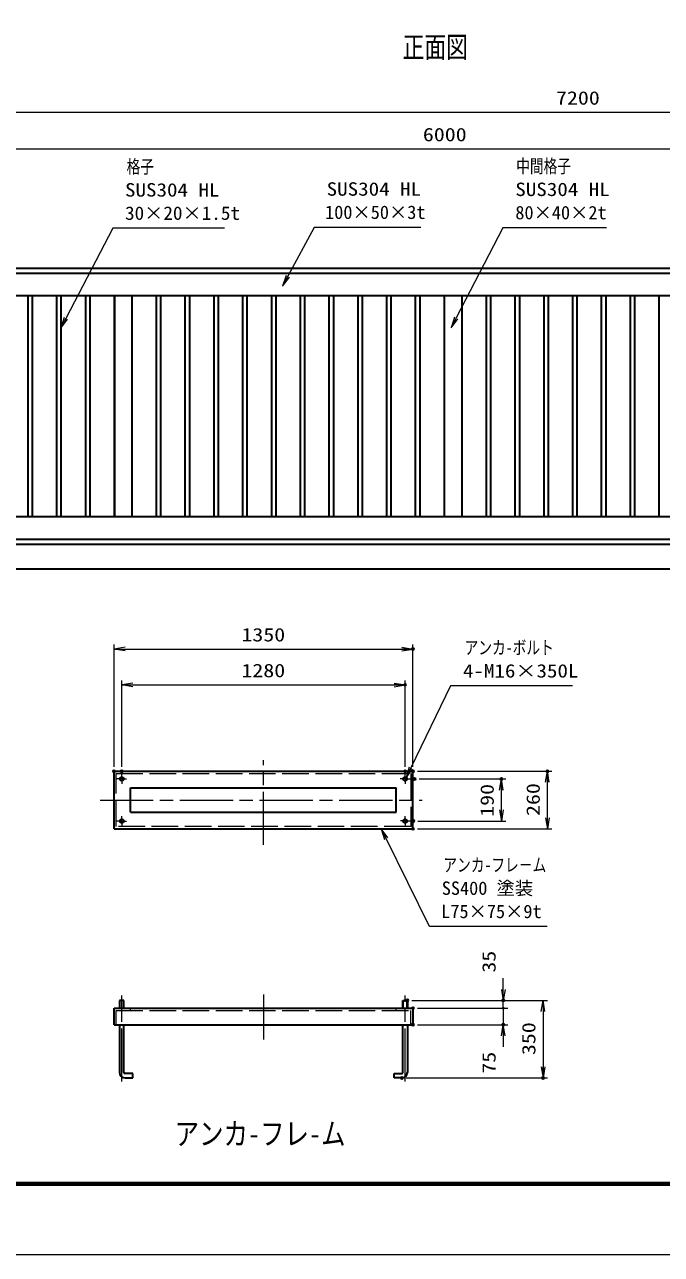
# Model space of a CAD drawing. Units: millimetres at full size, sheet at 1:20. Extents: x -5940 to 5940, y -4200 to 4200.
# Drawn here: x -2846 to 30, y -4200 to 1354 of the extents above; entities that cross this region are included whole.
import ezdxf
from ezdxf.enums import TextEntityAlignment as Align

# ---------------------------------------------------------------- set-up
doc = ezdxf.new("R2010")
doc.units = ezdxf.units.MM
doc.header["$LTSCALE"] = 20
doc.header["$PDMODE"] = 32
doc.header["$PDSIZE"] = 10
for name, pattern in [('DASHED', [7.5, 6, -1.5]), ('USER1', [18, 12, -1.5, 3, -1.5]), ('USER3', [9.525, 6.35, -3.175])]:
    doc.linetypes.add(name, pattern=pattern)
for name, color, linetype, lineweight in [('0-0_D-TTL', 7, 'Continuous', 18), ('0-1_軸線', 200, 'USER1', 15), ('0-2_寸法線', 4, 'Continuous', 18), ('0-3_0', 7, 'Continuous', 18), ('0-5_外形線', 7, 'Continuous', 35), ('0-6_隠れ線', 140, 'DASHED', 18), ('0-7_細線', 2, 'Continuous', 35), ('0-D_01', 4, 'USER3', 18)]:
    doc.layers.add(name, color=color, linetype=linetype, lineweight=lineweight)
for name, color, linetype in [('0-4_Defpoints', 7, 'Continuous'), ('0-E_AM_6', 7, 'Continuous'), ('0-F_文字', 254, 'Continuous')]:
    doc.layers.add(name, color=color, linetype=linetype)
doc.styles.add('ＭＳ ゴシック', font='')
doc.styles.get('ＭＳ ゴシック').set_extended_font_data('MS Gothic')

# ---------------------------------------------------------------- blocks, each defined once
blk = doc.blocks.new('_Open')
at = {"layer": '0-3_0'}
blk.add_line((-20, 3.333), (0, 0), dxfattribs=at)
blk.add_lwpolyline([(-20, -3.333), (0, 0), (-20, 0)], dxfattribs=at)
blk = doc.blocks.new('_DOTSMALL')
at = {"layer": '0-3_0'}
for points in [[(0, 0), (-2.5, 0), (-2.48, 0.313)], [(0, 0), (-2.48, -0.313), (-2.5, 0)], [(0, 0), (-2.48, 0.313), (-2.421, 0.622)], [(0, 0), (-2.421, -0.622), (-2.48, -0.313)], [(0, 0), (-2.421, 0.622), (-2.324, 0.92)], [(0, 0), (-2.324, -0.92), (-2.421, -0.622)], [(0, 0), (-2.324, 0.92), (-2.191, 1.204)], [(0, 0), (-2.191, -1.204), (-2.324, -0.92)], [(0, 0), (-2.191, 1.204), (-2.023, 1.469)], [(0, 0), (-2.023, -1.469), (-2.191, -1.204)], [(0, 0), (-2.023, 1.469), (-1.822, 1.711)], [(0, 0), (-1.822, -1.711), (-2.023, -1.469)], [(0, 0), (-1.822, 1.711), (-1.594, 1.926)], [(0, 0), (-1.594, -1.926), (-1.822, -1.711)], [(0, 0), (-1.594, 1.926), (-1.34, 2.111)], [(0, 0), (-1.34, -2.111), (-1.594, -1.926)], [(0, 0), (-1.34, 2.111), (-1.064, 2.262)], [(0, 0), (-1.064, -2.262), (-1.34, -2.111)], [(0, 0), (-1.064, 2.262), (-0.773, 2.378)], [(0, 0), (-0.773, -2.378), (-1.064, -2.262)], [(0, 0), (-0.773, 2.378), (-0.468, 2.456)], [(0, 0), (-0.468, -2.456), (-0.773, -2.378)], [(0, 0), (-0.468, 2.456), (-0.157, 2.495)], [(0, 0), (-0.157, -2.495), (-0.468, -2.456)], [(0, 0), (-0.157, 2.495), (0.157, 2.495)], [(0, 0), (0.157, -2.495), (-0.157, -2.495)], [(0, 0), (0.157, 2.495), (0.468, 2.456)], [(0, 0), (0.468, 2.456), (0.773, 2.378)], [(0, 0), (0.773, 2.378), (1.064, 2.262)], [(0, 0), (1.064, 2.262), (1.34, 2.111)], [(0, 0), (1.34, 2.111), (1.594, 1.926)], [(0, 0), (1.594, 1.926), (1.822, 1.711)], [(0, 0), (1.822, 1.711), (2.023, 1.469)], [(0, 0), (2.023, 1.469), (2.191, 1.204)], [(0, 0), (2.191, 1.204), (2.324, 0.92)], [(0, 0), (2.324, 0.92), (2.421, 0.622)], [(0, 0), (2.421, 0.622), (2.48, 0.313)], [(0, 0), (2.48, 0.313), (2.5, 0)], [(0, 0), (0.468, -2.456), (0.157, -2.495)], [(0, 0), (0.773, -2.378), (0.468, -2.456)], [(0, 0), (1.064, -2.262), (0.773, -2.378)], [(0, 0), (1.34, -2.111), (1.064, -2.262)], [(0, 0), (1.594, -1.926), (1.34, -2.111)], [(0, 0), (1.822, -1.711), (1.594, -1.926)], [(0, 0), (2.023, -1.469), (1.822, -1.711)], [(0, 0), (2.191, -1.204), (2.023, -1.469)], [(0, 0), (2.324, -0.92), (2.191, -1.204)], [(0, 0), (2.421, -0.622), (2.324, -0.92)], [(0, 0), (2.48, -0.313), (2.421, -0.622)], [(0, 0), (2.5, 0), (2.48, -0.313)]]:
    blk.add_solid(points, dxfattribs=at)
blk = doc.blocks.new('S13')
at = {"layer": '0-2_寸法線'}
for points in [[(8883094.3, 2971907.2), (8873741.5, 2971907.2), (8869517.3, 2963764.7), (8869056.8, 2962877)], [(8869369.3, 2963841.4), (8869056.8, 2962877), (8869665.2, 2963687.9)]]:
    blk.add_lwpolyline(points, dxfattribs=at)
at = {"layer": '0-2_寸法線', "color": 254, "style": 'ＭＳ ゴシック'}
for s, width, p in [('中間格子', 0.75, (8874934.3, 2976504)), ('SUS304 HL', 1.15, (8874857.5, 2974404))]:
    blk.add_text(s, height=1212, dxfattribs=dict(at, width=width)).set_placement(p, align=Align.BOTTOM_LEFT)
blk.add_text('80×40×2t', height=1212, dxfattribs=at).set_placement((8874857.5, 2972304), align=Align.BOTTOM_LEFT)
blk = doc.blocks.new('S17')
at = {"layer": '0-2_寸法線'}
for points in [[(8866332.6, 2971937.7), (8856701.4, 2971937.7), (8854310.3, 2967516.8), (8853834.5, 2966637.2)], [(8854163.7, 2967596.1), (8853834.5, 2966637.2), (8854456.9, 2967437.5)]]:
    blk.add_lwpolyline(points, dxfattribs=at)
at = {"layer": '0-2_寸法線', "color": 254, "style": 'ＭＳ ゴシック', "width": 1.15}
blk.add_text('SUS304 HL', height=1212, dxfattribs=at).set_placement((8857817.4, 2974434.5), align=Align.BOTTOM_LEFT)
at = {"layer": '0-2_寸法線', "color": 254, "style": 'ＭＳ ゴシック'}
blk.add_text('100×50×3t', height=1212, dxfattribs=at).set_placement((8857673.4, 2972334.5), align=Align.BOTTOM_LEFT)
blk = doc.blocks.new('S18')
at = {"layer": '0-2_寸法線'}
for points in [[(8848600.2, 2971858.6), (8838489, 2971858.6), (8834264.8, 2963716.1), (8833804.3, 2962828.4)], [(8834116.9, 2963792.8), (8833804.3, 2962828.4), (8834412.8, 2963639.3)]]:
    blk.add_lwpolyline(points, dxfattribs=at)
at = {"layer": '0-2_寸法線', "color": 254, "style": 'ＭＳ ゴシック'}
for s, width, p in [('格子', 0.75, (8839749, 2976455.4)), ('SUS304 HL', 1.15, (8839605, 2974355.4)), ('30×20×1.5t', 1.05, (8839605, 2972255.4))]:
    blk.add_text(s, height=1212, dxfattribs=dict(at, width=width)).set_placement(p, align=Align.BOTTOM_LEFT)
blk = doc.blocks.new('S25')
at = {"layer": '0-2_寸法線'}
for points in [[(8880025.2, 2930515.6), (8869011.6, 2930515.6), (8865424.4, 2923114.6), (8864988.2, 2922214.8)], [(8865274.4, 2923187.3), (8864988.2, 2922214.8), (8865574.4, 2923041.9)]]:
    blk.add_lwpolyline(points, dxfattribs=at)
at = {"layer": '0-2_寸法線', "color": 254, "style": 'ＭＳ ゴシック'}
for s, width, p in [('アンカ-ボルト', 0.75, (8870271.6, 2933012.5)), ('4-M16×350L', 1.15, (8870127.6, 2930912.5))]:
    blk.add_text(s, height=1212, dxfattribs=dict(at, width=width)).set_placement(p, align=Align.BOTTOM_LEFT)
blk = doc.blocks.new('S26')
at = {"layer": '0-2_寸法線'}
for points in [[(8877734.6, 2908787), (8867095.4, 2908787), (8863190.1, 2916728.1), (8862748.8, 2917625.4)], [(8863339.6, 2916801.6), (8862748.8, 2917625.4), (8863040.5, 2916654.5)]]:
    blk.add_lwpolyline(points, dxfattribs=at)
at = {"layer": '0-2_寸法線', "color": 254, "style": 'ＭＳ ゴシック', "width": 0.75}
blk.add_text('アンカ-フレ－ム', height=1212, dxfattribs=at).set_placement((8868355.4, 2913383.9), align=Align.BOTTOM_LEFT)
at = {"layer": '0-2_寸法線', "color": 254, "style": 'ＭＳ ゴシック'}
for s, p in [('SS400 塗装', (8868211.4, 2911283.9)), ('L75×75×9t', (8868163.4, 2909183.9))]:
    blk.add_text(s, height=1212, dxfattribs=at).set_placement(p, align=Align.BOTTOM_LEFT)

msp = doc.modelspace()

# ---------------------------------------------------------------- linework, layer by layer
at = {"layer": '0-0_D-TTL'}
for points in [[(-5940, -4200), (5940, -4200), (5940, 4200), (-5940, 4200)], [(-5558.14, 3889.71), (5558.14, 3889.71), (5558.14, -3888.86), (-5558.14, -3888.86)], [(-5554.61, 3886.18), (5554.61, 3886.18), (5554.61, -3885.32), (-5554.61, -3885.32)], [(-5551.07, 3882.64), (5551.07, 3882.64), (5551.07, -3881.79), (-5551.07, -3881.79)], [(-5547.54, 3879.11), (5547.54, 3879.11), (5547.54, -3878.25), (-5547.54, -3878.25)], [(-5544, 3875.57), (5544, 3875.57), (5544, -3874.71), (-5544, -3874.71)]]:
    msp.add_lwpolyline(points, close=True, dxfattribs=at)
at = {"layer": '0-1_軸線'}
for p, q in [((-1766.82, -2350.89), (-1766.82, -1968.13)), ((-2406.82, -2052.99), (-2428.8, -2052.99)), ((-2406.82, -2052.99), (-2406.82, -2031.02)), ((-2406.82, -2052.99), (-2384.84, -2052.99)), ((-2406.82, -2052.99), (-2406.82, -2074.97)), ((-1126.82, -2052.99), (-1148.8, -2052.99)), ((-1126.82, -2052.99), (-1126.82, -2031.02)), ((-1126.82, -2052.99), (-1104.84, -2052.99)), ((-1126.82, -2052.99), (-1126.82, -2074.97)), ((-2504.4, -2147.99), (-1050.68, -2147.99)), ((-2406.82, -2242.99), (-2406.82, -2221.02)), ((-1126.26, -2242.44), (-1126.26, -2220.46)), ((-2406.82, -2242.99), (-2428.8, -2242.99)), ((-2406.82, -2242.99), (-2384.84, -2242.99)), ((-2406.82, -2242.99), (-2406.82, -2264.97)), ((-1126.26, -2242.44), (-1148.24, -2242.44)), ((-1126.26, -2242.44), (-1104.29, -2242.44)), ((-1126.26, -2242.44), (-1126.26, -2264.41)), ((-2406.82, -3419.78), (-2406.82, -3030.37)), ((-1766.82, -3025.57), (-1766.82, -3230.16)), ((-1126.82, -3419.78), (-1126.82, -3030.37)), ((-2406.82, -3087.94), (-2406.82, -3058.25))]:
    msp.add_line(p, q, dxfattribs=at)
at = {"layer": '0-2_寸法線'}
for p, q in [((-3949.75, 957.89), (3250.25, 957.89)), ((-3949.75, 792.57), (2050.25, 792.57)), ((-2441.82, -1997.99), (-2441.82, -1446.26)), ((-2441.82, -1466.26), (-1091.82, -1466.26)), ((-1091.82, -1997.99), (-1091.82, -1446.26)), ((-2406.82, -1997.99), (-2406.82, -1607.88)), ((-1126.82, -1997.99), (-1126.82, -1607.88)), ((-2406.82, -1627.88), (-1126.82, -1627.88)), ((-1071.82, -2017.99), (-464.38, -2017.99)), ((-1064.38, -2052.99), (-672.17, -2052.99)), ((-692.17, -2242.99), (-692.17, -2052.99)), ((-484.38, -2277.99), (-484.38, -2017.99)), ((-1069.19, -2242.99), (-672.17, -2242.99)), ((-1071.82, -2277.99), (-464.38, -2277.99)), ((-683.84, -3002.94), (-683.84, -2952.94)), ((-1096.82, -3052.94), (-663.84, -3052.94)), ((-1096.82, -3052.94), (-484.23, -3052.94)), ((-683.84, -3087.94), (-683.84, -3052.94)), ((-504.23, -3052.94), (-504.23, -3402.94)), ((-1071.82, -3087.94), (-663.84, -3087.94)), ((-1071.82, -3087.94), (-663.84, -3087.94)), ((-683.84, -3087.94), (-683.84, -3162.94)), ((-1071.82, -3162.94), (-663.84, -3162.94)), ((-683.84, -3212.94), (-683.84, -3262.94)), ((-1121.82, -3402.94), (-484.23, -3402.94))]:
    msp.add_line(p, q, dxfattribs=at)
at = {"layer": '0-4_Defpoints'}
for p in [(-1091.82, -1466.26), (-1126.82, -1627.88), (-2441.82, -2017.99), (-2406.82, -2017.99), (-1126.82, -2017.99), (-1091.82, -2017.99), (-1091.82, -2017.99), (-1084.38, -2052.99), (-692.17, -2052.99), (-484.38, -2017.99), (-1091.82, -2277.99), (-1089.19, -2242.99), (-1116.82, -3052.94), (-683.84, -3052.94), (-1091.82, -3087.94), (-1091.82, -3162.94), (-683.84, -3162.94), (-1141.82, -3402.94), (-504.23, -3402.94)]:
    msp.add_point(p, dxfattribs=at)
at = {"layer": '0-5_外形線'}
for p, q in [((2050.25, 253.2), (-3949.75, 253.2)), ((-3949.75, 230.7), (2050.25, 230.7)), ((-3849.75, 130.7), (2050.25, 130.7)), ((-2829.75, -869.3), (-2829.75, 130.7)), ((-2809.75, -869.3), (-2809.75, 130.7)), ((-2699.75, -869.3), (-2699.75, 130.7)), ((-2679.75, -869.3), (-2679.75, 130.7)), ((-2569.75, -869.3), (-2569.75, 130.7)), ((-2549.75, -869.3), (-2549.75, 130.7)), ((-2439.75, 130.7), (-2439.75, -869.3)), ((-2439.75, -869.3), (-2439.75, 130.7)), ((-2359.75, -869.3), (-2359.75, 130.7)), ((-2249.75, -869.3), (-2249.75, 130.7)), ((-2229.75, -869.3), (-2229.75, 130.7)), ((-2119.75, -869.3), (-2119.75, 130.7)), ((-2099.75, -869.3), (-2099.75, 130.7)), ((-1989.75, -869.3), (-1989.75, 130.7)), ((-1969.75, -869.3), (-1969.75, 130.7)), ((-1859.75, -869.3), (-1859.75, 130.7)), ((-1839.75, -869.3), (-1839.75, 130.7)), ((-1729.75, -869.3), (-1729.75, 130.7)), ((-1709.75, -869.3), (-1709.75, 130.7)), ((-1599.75, -869.3), (-1599.75, 130.7)), ((-1579.75, -869.3), (-1579.75, 130.7)), ((-1469.75, -869.3), (-1469.75, 130.7)), ((-1449.75, -869.3), (-1449.75, 130.7)), ((-1339.75, -869.3), (-1339.75, 130.7)), ((-1319.75, -869.3), (-1319.75, 130.7)), ((-1209.75, -869.3), (-1209.75, 130.7)), ((-1189.75, -869.3), (-1189.75, 130.7)), ((-1079.75, -869.3), (-1079.75, 130.7)), ((-1059.75, -869.3), (-1059.75, 130.7)), ((-949.75, -869.3), (-949.75, 130.7)), ((-869.75, -869.3), (-869.75, 130.7)), ((-759.75, -869.3), (-759.75, 130.7)), ((-739.75, -869.3), (-739.75, 130.7)), ((-629.75, -869.3), (-629.75, 130.7)), ((-609.75, -869.3), (-609.75, 130.7)), ((-499.75, -869.3), (-499.75, 130.7)), ((-479.75, -869.3), (-479.75, 130.7)), ((-369.75, -869.3), (-369.75, 130.7)), ((-349.75, -869.3), (-349.75, 130.7)), ((-239.75, -869.3), (-239.75, 130.7)), ((-219.75, -869.3), (-219.75, 130.7)), ((-109.75, -869.3), (-109.75, 130.7)), ((-89.75, -869.3), (-89.75, 130.7)), ((20.25, -869.3), (20.25, 130.7)), ((2050.25, -869.3), (-3849.75, -869.3)), ((-3949.75, -969.3), (2050.25, -969.3)), ((-3849.75, -991.8), (2050.25, -991.8)), ((-4358.17, -1104.3), (3450.25, -1104.3)), ((-2441.82, -2277.99), (-2441.82, -2017.99)), ((-2441.82, -2017.99), (-1091.82, -2017.99)), ((-1091.82, -2277.99), (-1091.82, -2017.99)), ((-2366.82, -2092.99), (-1166.82, -2092.99)), ((-2366.82, -2202.99), (-2366.82, -2092.99)), ((-1166.82, -2202.99), (-1166.82, -2092.99)), ((-2366.82, -2202.99), (-1166.82, -2202.99)), ((-2441.82, -2277.99), (-1091.82, -2277.99)), ((-2396.82, -3052.94), (-2416.82, -3052.94)), ((-2416.82, -3052.94), (-2416.82, -3087.94)), ((-2396.82, -3087.94), (-2396.82, -3052.94)), ((-1136.82, -3052.94), (-1116.82, -3052.94)), ((-1136.82, -3087.94), (-1136.82, -3052.94)), ((-1116.82, -3052.94), (-1116.82, -3087.94)), ((-2441.82, -3087.94), (-1091.82, -3087.94)), ((-2441.82, -3162.94), (-2441.82, -3087.94)), ((-1091.82, -3087.94), (-1091.82, -3162.94)), ((-2441.82, -3162.94), (-1091.82, -3162.94)), ((-2416.82, -3162.94), (-2416.82, -3377.94)), ((-2396.82, -3377.94), (-2396.82, -3162.94)), ((-1136.82, -3377.94), (-1136.82, -3162.94)), ((-1116.82, -3162.94), (-1116.82, -3377.94)), ((-2356.82, -3382.94), (-2391.82, -3382.94)), ((-2356.82, -3402.94), (-2356.82, -3382.94)), ((-1176.82, -3402.94), (-1176.82, -3382.94)), ((-1176.82, -3382.94), (-1141.82, -3382.94)), ((-2391.82, -3402.94), (-2356.82, -3402.94)), ((-1141.82, -3402.94), (-1176.82, -3402.94))]:
    msp.add_line(p, q, dxfattribs=at)
for centre in [(-2406.82, -2052.99), (-1126.82, -2052.99), (-2406.82, -2242.99), (-1126.82, -2242.99)]:
    msp.add_circle(centre, 8.5, dxfattribs=at)
for centre, radius, start, end in [((-2391.82, -3377.94), 25, 180, 270), ((-2391.82, -3377.94), 5, 180, 270), ((-1141.82, -3377.94), 5, 270, 0), ((-1141.82, -3377.94), 25, 270, 0)]:
    msp.add_arc(centre, radius, start, end, dxfattribs=at)
at = {"layer": '0-6_隠れ線'}
msp.add_line((-1101.82, -3162.94), (-1101.82, -3097.94), dxfattribs=at)
msp.add_lwpolyline([(-1101.82, -2267.99), (-2431.82, -2267.99), (-2431.82, -2027.99), (-1101.82, -2027.99)], close=True, dxfattribs=at)
msp.add_lwpolyline([(-2431.82, -3162.94), (-2431.82, -3097.94), (-1101.82, -3097.94)], dxfattribs=at)
at = {"layer": '0-7_細線'}
for p, q in [((-2415.82, -3087.94), (-2415.82, -3052.94)), ((-2397.82, -3087.94), (-2397.82, -3052.94)), ((-1135.82, -3087.94), (-1135.82, -3052.94)), ((-1117.82, -3087.94), (-1117.82, -3052.94))]:
    msp.add_line(p, q, dxfattribs=at)
at = {"layer": '0-D_01'}
for p, q in [((-2366.82, -3097.94), (-2366.82, -3087.94)), ((-1166.82, -3097.94), (-1166.82, -3087.94))]:
    msp.add_line(p, q, dxfattribs=at)
at = {"layer": '0-D_01', "linetype": 'Continuous'}
msp.add_line((-1136.82, -3087.94), (-1116.82, -3087.94), dxfattribs=at)

# ---------------------------------------------------------------- block references
at = {"layer": '0-2_寸法線'}
for name, p, xscale, yscale in [('S18', (-444372.3, -148158.7), 0.05, 0.05), ('S13', (-444372.3, -148158.7), 0.05, 0.05), ('S17', (-444372.3, -148158.7), 0.05, 0.05), ('S25', (-444372.3, -148158.7), 0.05, 0.05), ('_Open', (-1091.82, -1466.26), 2.5, 2.5), ('_Open', (-1126.82, -1627.88), 2.5, 2.5), ('S26', (-444372.3, -148158.7), 0.05, 0.05)]:
    msp.add_blockref(name, p, dxfattribs=dict(at, xscale=xscale, yscale=yscale))
at = {"layer": '0-2_寸法線', "xscale": 2.5, "yscale": 2.5}
for name, p, rotation in [('_Open', (-2441.82, -1466.26), 180), ('_Open', (-2406.82, -1627.88), 180), ('_Open', (-692.17, -2052.99), 90), ('_Open', (-484.38, -2017.99), 90), ('_Open', (-692.17, -2242.99), 270), ('_Open', (-484.38, -2277.99), 270), ('_Open', (-683.84, -3052.94), 270), ('_Open', (-504.23, -3052.94), 90), ('_DOTSMALL', (-683.84, -3087.94), 270), ('_DOTSMALL', (-683.84, -3087.94), 90), ('_Open', (-683.84, -3162.94), 90), ('_Open', (-504.23, -3402.94), 270)]:
    msp.add_blockref(name, p, dxfattribs=dict(at, rotation=rotation))

# ---------------------------------------------------------------- texts
at = {"layer": '0-2_寸法線', "color": 254, "style": 'ＭＳ ゴシック', "width": 1.2}
for s, p in [('7200', (-445.75, 974.24)), ('6000', (-1046.95, 808.91)), ('1350', (-1866.42, -1449.92)), ('1280', (-1866.42, -1611.54))]:
    msp.add_text(s, height=60.56, dxfattribs=at).set_placement(p, align=Align.BOTTOM_LEFT)
for s, p in [('190', (-708.51, -2223.59)), ('260', (-500.72, -2219.99)), ('35', (-700.18, -2927.62)), ('350', (-520.57, -3299.94)), ('75', (-700.18, -3383.75))]:
    msp.add_text(s, height=60.56, rotation=90, dxfattribs=at).set_placement(p, align=Align.BOTTOM_LEFT)
at = {"layer": '0-E_AM_6', "style": 'ＭＳ ゴシック', "width": 0.8}
msp.add_text('アンカ-フレ-ム', height=101, dxfattribs=at).set_placement((-2167.65, -3735.91), align=Align.BOTTOM_LEFT)
at = {"layer": '0-F_文字', "style": 'ＭＳ ゴシック', "width": 0.75}
msp.add_text('正面図', height=96.19, dxfattribs=at).set_placement((-1138.6, 1175.08), align=Align.BOTTOM_LEFT)

doc.saveas('drawing.dxf')
